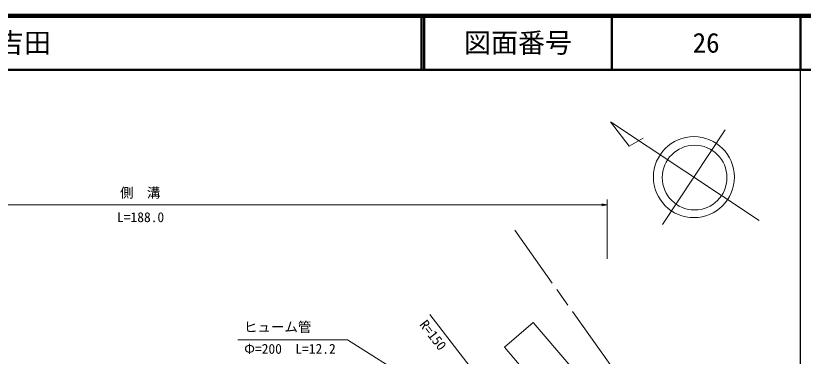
# Model space of a CAD drawing. Units: millimetres at full size, sheet at 1:1000; details may follow other scales. Extents: x 40000 to 680000, y 20000 to 380000.
# Drawn here: x 433517 to 579500, y 316956 to 380000 of the extents above; entities that cross this region are included whole.
import ezdxf
from ezdxf.enums import TextEntityAlignment as Align

# ---------------------------------------------------------------- set-up
doc = ezdxf.new("R2010")
doc.units = ezdxf.units.MM
doc.header["$LTSCALE"] = 1000
doc.linetypes.add('CHAIN', pattern=[18.5, 12, -1.5, 3.5, -1.5])
for name, color, linetype, lineweight in [('M-BGD', 7, 'Continuous', 13), ('M-BMK', 2, 'CHAIN', 13), ('M-BMK-SRVR', 3, 'Continuous', 13), ('M-STR-HTXT', 7, 'Continuous', 13), ('M-TTL', 2, 'Continuous', 140), ('M-TTL-BAND', 7, 'Continuous', 25), ('M-TTL-LINE', 7, 'Continuous', 50)]:
    doc.layers.add(name, color=color, linetype=linetype, lineweight=lineweight)
doc.layers.add('M-TTL-TXT', color=7, linetype='Continuous')
doc.styles.add('ＭＳ ゴシック', font='')
doc.styles.get('ＭＳ ゴシック').set_extended_font_data('MS Gothic')

# ---------------------------------------------------------------- blocks, each defined once
blk = doc.blocks.new('open_arrow')
at = {"color": 0, "linetype": 'Continuous', "lineweight": -2}
blk.add_lwpolyline([(7.5, 1.25), (0, 0), (7.5, -1.25)], dxfattribs=at)

msp = doc.modelspace()

# ---------------------------------------------------------------- linework, layer by layer
at = {"layer": 'M-BGD'}
msp.add_lwpolyline([(524122, 318642), (530678, 310947), (536020, 315497), (529464, 323193)], close=True, dxfattribs=at)
at = {"layer": 'M-BMK'}
msp.add_line((526010, 340294), (547611, 309910), dxfattribs=at)
at = {"layer": 'M-BMK-SRVR'}
for p, q in [((571298, 342086), (543760, 360329)), ((543760, 360329), (547241, 355856)), ((553409, 341341), (565008, 358849)), ((547241, 355856), (549845, 357349))]:
    msp.add_line(p, q, dxfattribs=at)
for centre, radius in [((559232, 350130), 7501), ((559359, 350035), 6000)]:
    msp.add_circle(centre, radius, dxfattribs=at)
at = {"layer": 'M-STR-HTXT'}
for p, q in [((543140, 335000), (543140, 346000)), ((370040, 345000), (543140, 345000)), ((531427, 297337), (510302, 324660)), ((474675, 320000), (495000, 320000)), ((495000, 320000), (525161, 301102))]:
    msp.add_line(p, q, dxfattribs=at)
at = {"layer": 'M-TTL'}
msp.add_line((680000, 380000), (40000, 380000), dxfattribs=at)
at = {"layer": 'M-TTL-BAND'}
msp.add_line((579000, 20000), (579000, 370000), dxfattribs=at)
at = {"layer": 'M-TTL-LINE'}
for p, q in [((508747, 380000), (508747, 370000)), ((509247, 380000), (509247, 370000)), ((543997, 380000), (543997, 370000)), ((579000, 380000), (579000, 370000)), ((40000, 370000), (680000, 370000))]:
    msp.add_line(p, q, dxfattribs=at)

# ---------------------------------------------------------------- block references
at = {"layer": 'M-STR-HTXT', "xscale": 133, "yscale": 133, "rotation": 180}
msp.add_blockref('open_arrow', (543140, 345000), dxfattribs=at)

# ---------------------------------------------------------------- texts
at = {"layer": 'M-STR-HTXT', "style": 'ＭＳ ゴシック'}
msp.add_text('側\u3000溝', height=1833, dxfattribs=at).set_placement((456585, 347231), align=Align.MIDDLE_CENTER)
for s, p in [('L=188.0', (456664, 341237)), ('ヒューム管', (482067, 320907))]:
    msp.add_text(s, height=1833, dxfattribs=at).set_placement(p, align=Align.BOTTOM_CENTER)
msp.add_text('R=150', height=1833, rotation=307.71, dxfattribs=at).set_placement((510876, 320870), align=Align.MIDDLE_CENTER)
msp.add_text('Φ=200\u3000L=12.2', height=1833, dxfattribs=at).set_placement((475863, 316859), align=Align.BOTTOM_LEFT)
at = {"layer": 'M-TTL-TXT', "style": 'ＭＳ ゴシック'}
msp.add_text('下関市大字吉田', height=3666, dxfattribs=at).set_placement((405024, 375000), align=Align.MIDDLE_LEFT)
for s, p in [('図面番号', (526622, 375000)), ('26', (561497, 375000))]:
    msp.add_text(s, height=3666, dxfattribs=at).set_placement(p, align=Align.MIDDLE_CENTER)

doc.saveas('drawing.dxf')
